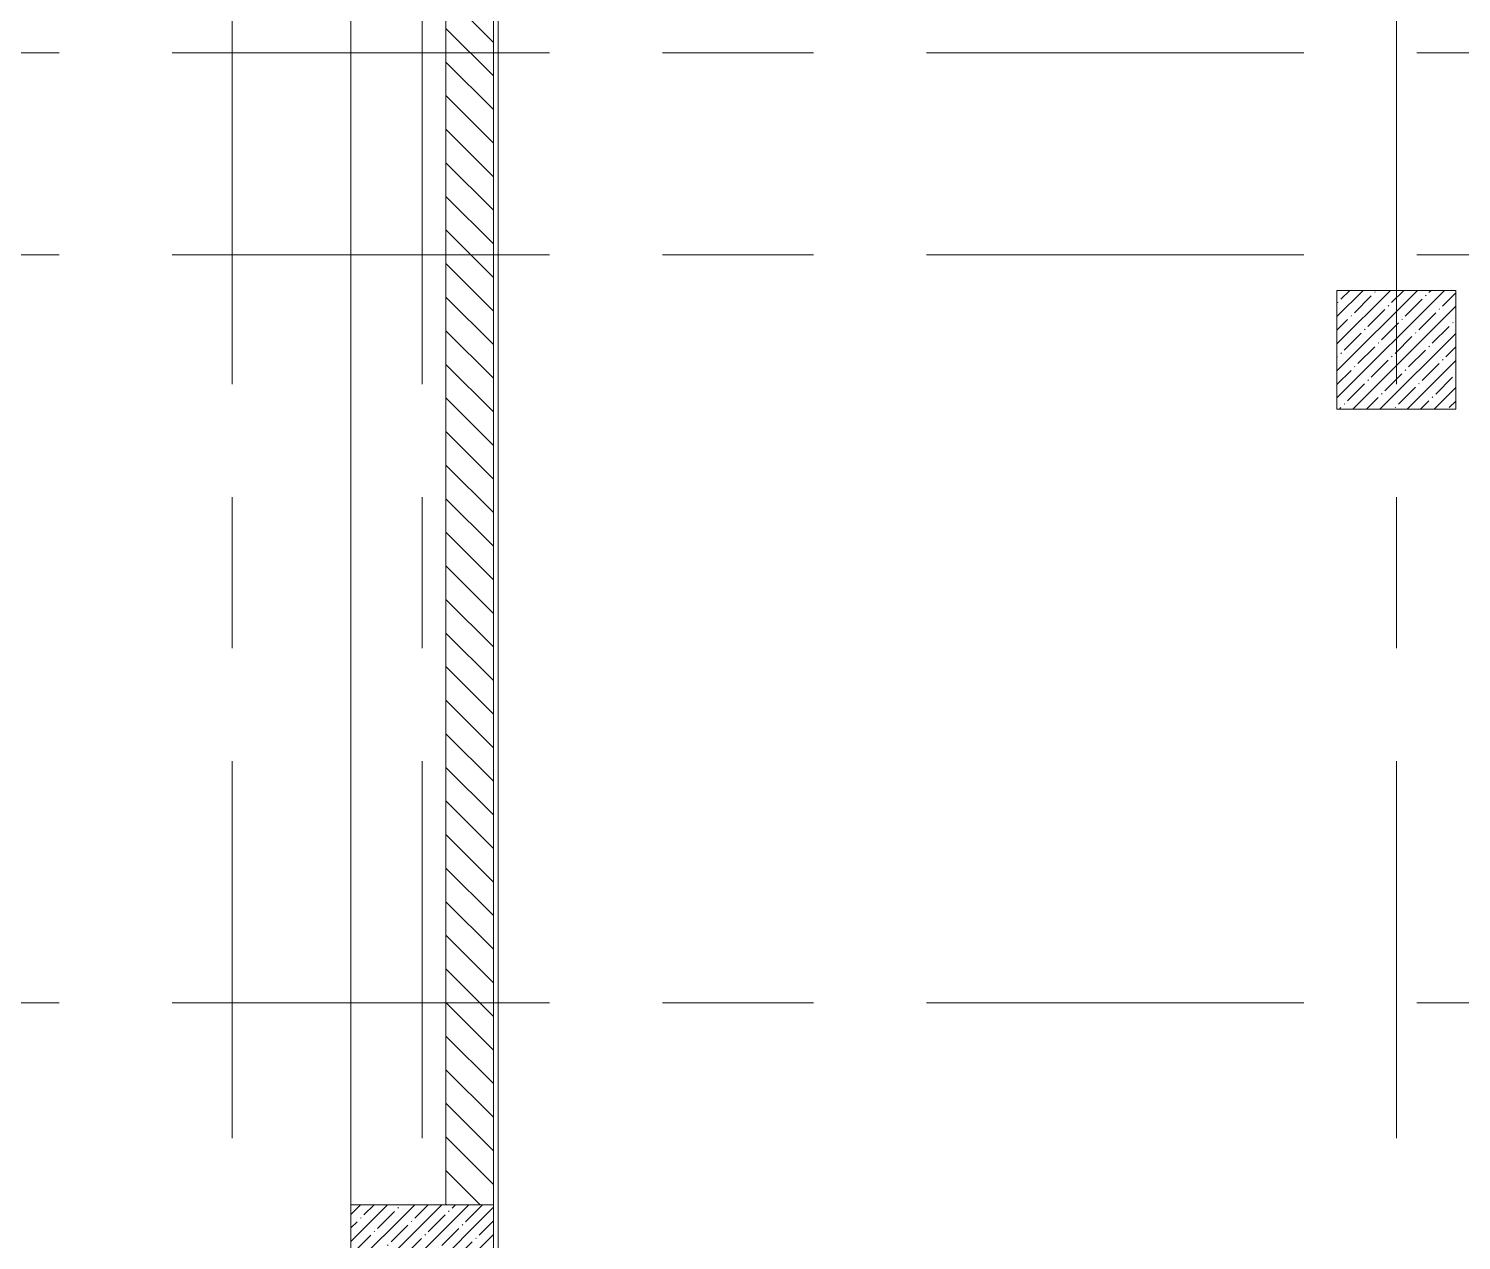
# Model space of a CAD drawing. Header units: millimetres. Extents: x 2623 to 216772, y -8553 to 29000.
# Drawn here: x 47418 to 53448, y 17150 to 22252 of the extents above; entities that cross this region are included whole.
import ezdxf

# ---------------------------------------------------------------- set-up
doc = ezdxf.new("R2010")
doc.units = ezdxf.units.MM
doc.linetypes.add('Осевая', pattern=[3175, 635, -476.25, 1587.5, -476.25])
doc.layers.add('A-FLOR-1', color=7, linetype='Continuous', lineweight=9, true_color=0xaaaaaa)
for name, color, linetype, lineweight in [('I-WALL', 7, 'Continuous', 9), ('S-COLS', 7, 'Continuous', 9), ('Оси-2', 7, 'Осевая', 9)]:
    doc.layers.add(name, color=color, linetype=linetype, lineweight=lineweight)

# ---------------------------------------------------------------- blocks, each defined once
blk = doc.blocks.new('BSC_Колонна _Прямоугольная - 600х600-V14-План монтажа стен и перегородок 3 этажа в осях 12-23')
at = {"layer": 'S-COLS'}
h = blk.add_hatch(dxfattribs=at)
h.set_pattern_fill('FP_19', color=256, style=0, pattern_type=2)
h.set_pattern_definition([(45, (-66460, -17000), (-57.02463, 57.02463), []), (45, (-66402.975, -17000), (-57.02463, 57.02463), [100.806, -20.161, 3.353, -16.808])])
h.paths.add_polyline_path([(-300, -300), (300, -300), (300, 300), (-300, 300), (-300, 6.9)])
for p, q in [((300, 300), (-300, 300)), ((-300, 300), (-300, -300)), ((300, -300), (300, 300)), ((-300, -300), (300, -300))]:
    blk.add_line(p, q, dxfattribs=at)
blk = doc.blocks.new('BSC_Колонна _Прямоугольная - 500х500-V32-План монтажа стен и перегородок 3 этажа в осях 12-23')
at = {"layer": 'S-COLS'}
h = blk.add_hatch(dxfattribs=at)
h.set_pattern_fill('FP_47', color=256, style=0, pattern_type=2)
h.set_pattern_definition([(45, (-70560, -20900), (-57.02463, 57.02463), []), (45, (-70502.975, -20900), (-57.02463, 57.02463), [100.806, -20.161, 3.353, -16.808])])
h.paths.add_polyline_path([(-250, -250), (250, -250), (250, 250), (-250, 250)])
for p, q in [((250, 250), (-250, 250)), ((-250, 250), (-250, -250)), ((250, -250), (250, 250)), ((-250, -250), (250, -250))]:
    blk.add_line(p, q, dxfattribs=at)

msp = doc.modelspace()

# ---------------------------------------------------------------- hatches: boundary and pattern name
at = {"layer": 'I-WALL'}
h = msp.add_hatch(dxfattribs=at)
h.set_pattern_fill('FP_24', color=256, style=0, pattern_type=2)
h.set_pattern_definition([(135, (-17385.51, 0), (-70.71068, -70.71068), [])])
h.paths.add_polyline_path([(49374.5, 12320), (49374.5, 16700), (49174.5, 16700), (49174.5, 12320)])
h.paths.add_polyline_path([(49374.5, 17300), (49374.5, 26500), (49174.5, 26500), (49174.5, 17300)])

# ---------------------------------------------------------------- linework, layer by layer
at = {"layer": 'A-FLOR-1'}
for p, q in [((49394.5, 26880), (49394.5, 13620)), ((48774.5, 22700), (48774.5, 17300))]:
    msp.add_line(p, q, dxfattribs=at)
at = {"layer": 'I-WALL'}
for p, q in [((49174.5, 26500), (49174.5, 17300)), ((49374.5, 17300), (49374.5, 26500))]:
    msp.add_line(p, q, dxfattribs=at)
at = {"layer": 'Оси-2'}
for p, q in [((48274.5, 593.7), (48274.5, 24850)), ((49074.5, 593.7), (49074.5, 24850)), ((53174.5, 593.7), (53174.5, 24850)), ((21511, 22150), (64674.5, 22150)), ((21511, 21300), (64864.5, 21300)), ((21511, 18150), (64864.5, 18150))]:
    msp.add_line(p, q, dxfattribs=at)

# ---------------------------------------------------------------- block references
at = {"layer": 'S-COLS'}
for name, p in [('BSC_Колонна _Прямоугольная - 500х500-V32-План монтажа стен и перегородок 3 этажа в осях 12-23', (53174.5, 20900)), ('BSC_Колонна _Прямоугольная - 600х600-V14-План монтажа стен и перегородок 3 этажа в осях 12-23', (49074.5, 17000))]:
    msp.add_blockref(name, p, dxfattribs=at)

doc.saveas('drawing.dxf')
